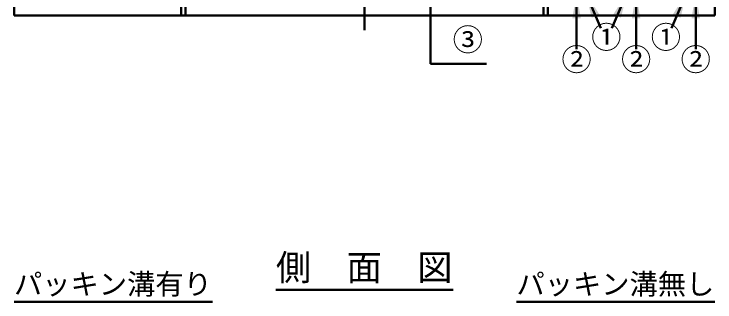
# Model space of a CAD drawing. Units: millimetres, scale not verified. Extents: x 100 to 4105, y 100 to 2870.
# Drawn here: x 1954 to 2954, y 1609 to 2019 of the extents above; entities that cross this region are included whole.
import ezdxf
from ezdxf.enums import TextEntityAlignment as Align

# ---------------------------------------------------------------- set-up
doc = ezdxf.new("R2010")
doc.units = ezdxf.units.MM
doc.header["$LTSCALE"] = 5
doc.linetypes.add('USER2', pattern=[13.4, 10, -1.2, 1, -1.2])
doc.layers.add('V-nasSTD', color=7, linetype='Continuous', lineweight=35)
doc.styles.add('ＭＳ ゴシック', font='')
doc.styles.get('ＭＳ ゴシック').set_extended_font_data('MS Gothic')

msp = doc.modelspace()

# ---------------------------------------------------------------- hatches: boundary and pattern name
at = {"layer": 'V-nasSTD'}
for points in [[(2762.606, 2013.505), (2756.606, 2049.505), (2750.606, 2013.505)], [(2783.765, 2016.406), (2778.249, 2014.046), (2769.606, 2049.505), (2789.282, 2018.766)], [(2814.446, 2016.406), (2819.962, 2014.046), (2828.606, 2049.505), (2808.929, 2018.766)], [(2847.606, 2013.505), (2841.606, 2049.505), (2835.606, 2013.505)], [(2899.446, 2016.406), (2904.962, 2014.046), (2913.606, 2049.505), (2893.929, 2018.766)], [(2932.606, 2013.505), (2926.606, 2049.505), (2920.606, 2013.505)]]:
    msp.add_hatch(color=256, dxfattribs=at).paths.add_polyline_path(points)

# ---------------------------------------------------------------- linework, layer by layer
at = {"layer": 'V-nasSTD', "linetype": 'USER2', "lineweight": 50}
msp.add_line((2454.106, 2582.505), (2454.106, 1992.505), dxfattribs=at)
at = {"layer": 'V-nasSTD', "lineweight": 50}
for p, q in [((1954.106, 2557.505), (1954.106, 2017.505)), ((2192.606, 2557.505), (2192.606, 2017.505)), ((2198.606, 2557.505), (2198.606, 2017.505)), ((2709.606, 2557.505), (2709.606, 2017.505)), ((2715.606, 2557.505), (2715.606, 2017.505)), ((2954.106, 2557.505), (2954.106, 2017.505)), ((2548.098, 1948.505), (2548.098, 2513.505)), ((2756.606, 1969.555), (2756.606, 2049.505)), ((2769.606, 2049.505), (2791.042, 1999.398)), ((2828.606, 2049.505), (2807.169, 1999.398)), ((2841.606, 1969.555), (2841.606, 2049.505)), ((2913.606, 2049.505), (2892.169, 1999.398)), ((2926.606, 1969.555), (2926.606, 2049.505)), ((1954.106, 2017.505), (2192.606, 2017.505)), ((2192.606, 2017.505), (2198.606, 2017.505)), ((2198.606, 2017.505), (2709.606, 2017.505)), ((2715.606, 2017.505), (2709.606, 2017.505)), ((2715.606, 2017.505), (2709.606, 2017.505)), ((2715.606, 2017.505), (2954.106, 2017.505)), ((2548.098, 1948.505), (2628.098, 1948.505)), ((2327.702, 1626.244), (2580.509, 1626.244)), ((1954.106, 1608.917), (2237.313, 1608.917)), ((2670.898, 1608.917), (2954.106, 1608.917))]:
    msp.add_line(p, q, dxfattribs=at)

# ---------------------------------------------------------------- texts
at = {"layer": 'V-nasSTD', "style": 'ＭＳ ゴシック'}
for s, height, p in [('③', 31.67, (2579.898, 1998.705)), ('①', 31.67, (2777.506, 2002.149)), ('①', 31.67, (2862.506, 2002.149)), ('②', 31.67, (2735.042, 1970.405)), ('②', 31.67, (2820.042, 1970.405)), ('②', 31.67, (2905.042, 1970.405)), ('側\u3000面\u3000図', 36.95, (2327.702, 1676.644)), ('パッキン溝有り', 29.56, (1954.106, 1649.237)), ('パッキン溝無し', 29.56, (2670.898, 1649.237))]:
    msp.add_text(s, height=height, dxfattribs=at).set_placement(p, align=Align.TOP_LEFT)

doc.saveas('drawing.dxf')
